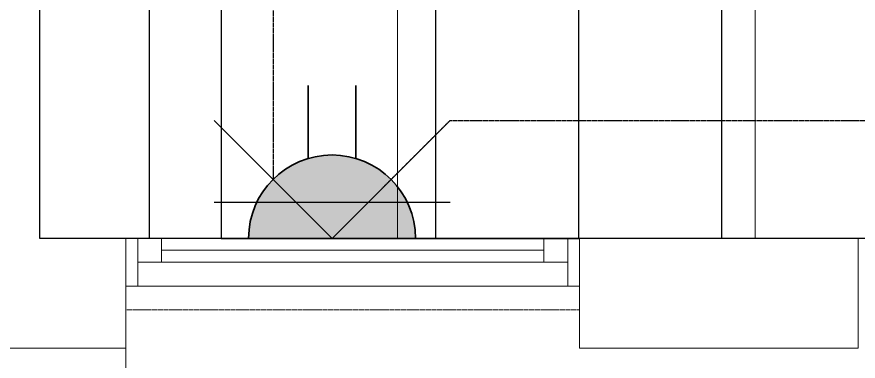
# Model space of a CAD drawing. Extents: x -178977 to 231842, y -29287 to 19916.
# Drawn here: x 34927 to 36692, y -13088 to -12365 of the extents above; entities that cross this region are included whole.
import ezdxf
from ezdxf.enums import TextEntityAlignment as Align

# ---------------------------------------------------------------- set-up
doc = ezdxf.new("R2010")
doc.units = 0
doc.header["$LTSCALE"] = 0.25
for name, pattern in [('01-First Floor-FUR$0$HIDDEN', [9.525, 6.35, -3.175]), ('DASHDOT', [25.4, 12.7, -6.35, 0, -6.35]), ('HIDDEN', [9.525, 6.35, -3.175])]:
    doc.linetypes.add(name, pattern=pattern)
for name, color, linetype, lineweight in [('01-First Floor-FUR$0$Aluminum', 251, 'Continuous', 5), ('01-First Floor-FUR$0$LOADING', 253, 'Continuous', 5), ('01-First Floor-FUR$0$Proj', 251, 'Continuous', 5), ('01-First Floor-FUR$0$Walls', 251, 'Continuous', 5), ('E-LITE-CLNG-CNDT', 6, 'DASHDOT', 35), ('E-LITE-EXIT-NUMB', 6, 'Continuous', 25), ('E-POWR-FLOR-CNDT', 6, 'HIDDEN', 25), ('E-POWR-WALL @ 100', 4, 'Continuous', 35)]:
    doc.layers.add(name, color=color, linetype=linetype, lineweight=lineweight)
doc.layers.add('01-First Floor-FUR$0$FALSE CEILING', color=251, linetype='Continuous')
doc.layers.add('01-First Floor-FUR$0$X-WHITE glass', color=255, linetype='Continuous')
doc.styles.add('DC_SIMPLEX', font='SIMPLEX.shx', dxfattribs={"width": 0.7})

# ---------------------------------------------------------------- blocks, each defined once
blk = doc.blocks.new('01-First Floor-FUR')
at = {"layer": '01-First Floor-FUR$0$Aluminum'}
for p, q in [((36107.6, -12830), (35156.2, -12830)), ((35181.2, -12930), (35181.2, -12830)), ((35231.2, -12880), (35231.2, -12830)), ((36032.6, -12880), (36032.6, -12830)), ((36082.6, -12930), (36082.6, -12830)), ((35231.2, -12855), (36032.6, -12855)), ((36082.6, -12880), (35181.2, -12880)), ((36107.6, -12930), (35156.2, -12930))]:
    blk.add_line(p, q, dxfattribs=at)
at = {"layer": '01-First Floor-FUR$0$FALSE CEILING', "linetype": 'Continuous'}
for p, q in [((35206, -12830), (35206, -8830)), ((35806, -12830), (35806, -8830)), ((36406, -12830), (36406, -8830))]:
    blk.add_line(p, q, dxfattribs=at)
at = {"layer": '01-First Floor-FUR$0$FALSE CEILING'}
blk.add_lwpolyline([(34976, -12830), (34976, -10710), (34976, -10710), (34976, -8830), (38476, -8830), (38476, -12830), (34976, -12830)], dxfattribs=at)
at = {"layer": '01-First Floor-FUR$0$FALSE CEILING', "elevation": -0.1}
blk.add_lwpolyline([(35356, -12830), (36106, -12830), (36106, -11330), (35356, -11330)], close=True, dxfattribs=at)
at = {"layer": '01-First Floor-FUR$0$LOADING', "elevation": -0.1}
blk.add_lwpolyline([(35726, -12830), (36476, -12830), (36476, -11330), (35726, -11330)], close=True, dxfattribs=at)
at = {"layer": '01-First Floor-FUR$0$Proj', "linetype": '01-First Floor-FUR$0$HIDDEN'}
blk.add_line((35156.2, -12980), (36107.6, -12980), dxfattribs=at)
at = {"layer": '01-First Floor-FUR$0$Proj'}
blk.add_line((35156.2, -13660), (35156.2, -13060), dxfattribs=at)
at = {"layer": '01-First Floor-FUR$0$Walls'}
for p, q in [((34976, -12830), (35156.2, -12830)), ((34976, -12830), (35156.2, -12830)), ((35156.2, -13060), (35156.2, -12830)), ((35156.2, -13060), (35156.2, -12830)), ((36107.6, -13060), (36107.6, -12830)), ((36107.6, -12830), (36691.8, -12830)), ((36691.8, -13060), (36691.8, -12830)), ((34099.4, -13060), (35156.2, -13060)), ((34189.8, -13060), (35156.2, -13060)), ((36107.6, -13060), (36691.8, -13060))]:
    blk.add_line(p, q, dxfattribs=at)
at = {"layer": '01-First Floor-FUR$0$X-WHITE glass', "color": 253, "lineweight": 30, "ltscale": 6, "true_color": 0x9898cc}
blk.add_line((34976, -12830), (34976, -10610), dxfattribs=at)
blk = doc.blocks.new('*U162')
h = blk.add_hatch(color=253)
edge = h.paths.add_edge_path()
edge.add_line((0, 1.75), (0, -1.75))
edge.add_arc((0, 0), 1.75, 90, 270, ccw=False)
for p, q in [((-1.677, 0.5), (-3.211, 0.5)), ((-1.677, -0.5), (-3.211, -0.5))]:
    blk.add_line(p, q)
blk.add_lwpolyline([(0, 1.75, 1), (0, -1.75)], format="xyb", close=True)
at = {"layer": 'Defpoints'}
for p, q in [((-2.475, 2.475), (0, 0)), ((-0.758, -2.475), (-0.758, 2.475)), ((-2.475, -2.475), (0, 0))]:
    blk.add_line(p, q, dxfattribs=at)
at = {"layer": 'E-LITE-EXIT-NUMB', "style": 'DC_SIMPLEX', "width": 0.7, "flags": 8}
blk.add_attdef('TYPE', text='', height=2, rotation=360, dxfattribs=at).set_placement((-2.682, 5.238), align=Align.RIGHT)
blk.add_attdef('CIRCUIT', (2.682, 5.238), '', height=2, rotation=360, dxfattribs=at)

msp = doc.modelspace()

# ---------------------------------------------------------------- linework, layer by layer
at = {"layer": 'E-POWR-FLOR-CNDT'}
for points in [[(35099.7, -10433.7), (35223.5, -10557.5), (35364.8, -10557.5, -0.414214), (35464.8, -10657.5), (35464.8, -12706.3)], [(35693.7, -12724.8), (35836, -12582.5), (38105.6, -12582.5, 0.198912), (38176.3, -12553.2), (38352.3, -12377.3)]]:
    msp.add_lwpolyline(points, format="xyb", dxfattribs=at)

# ---------------------------------------------------------------- block references
at = {"layer": 'E-LITE-CLNG-CNDT'}
msp.add_blockref('01-First Floor-FUR', (0, 0), dxfattribs=at)
at = {"layer": 'E-POWR-WALL @ 100', "xscale": 100, "yscale": 100, "zscale": 100, "rotation": 269.9999999999911}
msp.add_blockref('*U162', (35588.5, -12830, -0.1), dxfattribs=at)

doc.saveas('drawing.dxf')
